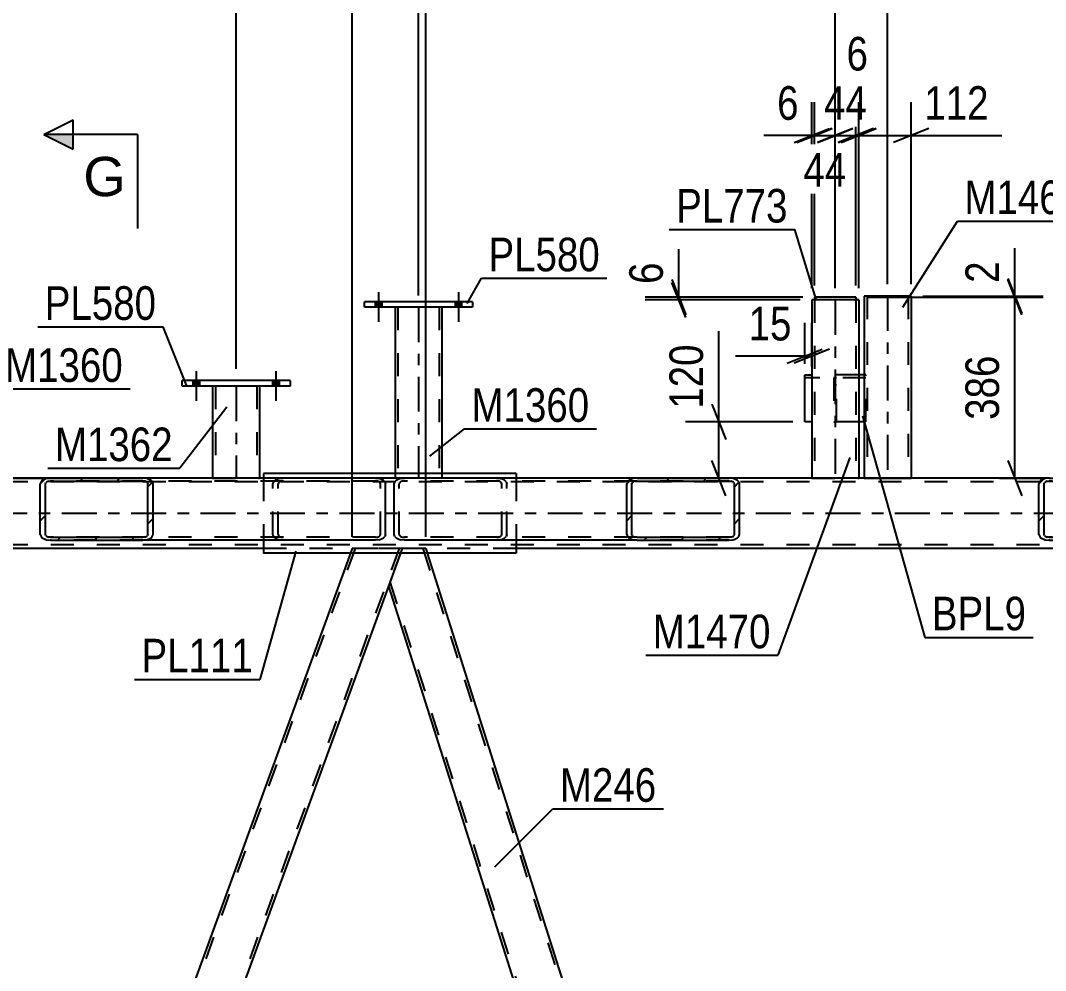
# Model space of a CAD drawing. Header units: millimetres. Extents: x -858 to 331, y -869 to -28.
# Drawn here: x -691.7 to -604.3, y -323.5 to -242.5 of the extents above; entities that cross this region are included whole.
import ezdxf

# ---------------------------------------------------------------- set-up
doc = ezdxf.new("R2010")
doc.units = ezdxf.units.MM
doc.linetypes.add('DXK_LINE_DOT2', pattern=[3.9198, 1.9599, -1.9599])
doc.linetypes.add('DXK_LINE_DOT3', pattern=[5.9187, 2.979, -0.9799, 0.9799, -0.9799])
doc.styles.add('Arial', font='ARIAL.TTF', dxfattribs={"height": 0.2})
doc.styles.add('Arial Narrow', font='ARIALN.TTF', dxfattribs={"height": 0.2})

# ---------------------------------------------------------------- blocks, each defined once
blk = doc.blocks.new('Part-570393797-12563 - 12424')
at = {"color": 2, "linetype": 'Continuous'}
for p, q in [((-675.302, -273.694), (-675.302, -281.536)), ((-671.302, -273.694), (-671.302, -281.536))]:
    blk.add_line(p, q, dxfattribs=at)
at = {"color": 7, "linetype": 'DXK_LINE_DOT2'}
for p, q in [((-671.302, -273.694), (-675.302, -273.694)), ((-675.266, -273.694), (-675.302, -273.694)), ((-675.062, -273.694), (-675.062, -281.54)), ((-671.542, -273.694), (-671.542, -281.54)), ((-675.302, -281.536), (-675.302, -281.54)), ((-675.302, -281.54), (-671.302, -281.54)), ((-671.302, -281.54), (-671.302, -281.536)), ((-671.302, -281.536), (-671.302, -281.54))]:
    blk.add_line(p, q, dxfattribs=at)
at = {"color": 7, "linetype": 'DXK_LINE_DOT3'}
blk.add_line((-673.302, -273.694), (-673.302, -281.54), dxfattribs=at)
blk = doc.blocks.new('Part-570393797-12461 - 12424')
at = {"color": 2, "linetype": 'Continuous'}
for p, q in [((-619.751, -266.001), (-619.751, -281.536)), ((-615.751, -266.001), (-619.751, -266.001)), ((-615.751, -266.001), (-615.751, -281.536)), ((-619.751, -281.536), (-615.751, -281.536))]:
    blk.add_line(p, q, dxfattribs=at)
at = {"color": 7, "linetype": 'DXK_LINE_DOT2'}
for p, q in [((-619.511, -266.001), (-619.511, -281.536)), ((-619.511, -266.001), (-619.493, -266.001)), ((-619.493, -266.001), (-619.455, -266.001)), ((-619.455, -266.001), (-619.441, -266.001)), ((-615.991, -266.001), (-615.991, -281.536)), ((-616.047, -281.536), (-616.009, -281.536)), ((-616.009, -281.536), (-616.047, -281.536)), ((-616.009, -281.536), (-615.991, -281.536)), ((-615.991, -281.536), (-616.009, -281.536))]:
    blk.add_line(p, q, dxfattribs=at)
at = {"color": 7, "linetype": 'DXK_LINE_DOT3'}
blk.add_line((-617.751, -266.001), (-617.751, -281.536), dxfattribs=at)
blk = doc.blocks.new('Part-570393797-12551 - 12424')
at = {"color": 2, "linetype": 'Continuous'}
for p, q in [((-653.151, -266.481), (-662.351, -266.481)), ((-662.351, -266.961), (-662.351, -266.481)), ((-653.151, -266.481), (-653.151, -266.961)), ((-653.151, -266.961), (-662.351, -266.961))]:
    blk.add_line(p, q, dxfattribs=at)
blk = doc.blocks.new('Part-570393797-12536 - 12424')
at = {"color": 7, "linetype": 'DXK_LINE_DOT2'}
for p, q in [((-87.396, -281.856), (-786.02, -281.856)), ((-87.396, -281.536), (-754.001, -281.536)), ((-631.259, -281.536), (-689.115, -281.536)), ((-87.396, -287.216), (-786.02, -287.216)), ((-649.413, -287.536), (-670.96, -287.536))]:
    blk.add_line(p, q, dxfattribs=at)
at = {"color": 2, "linetype": 'Continuous'}
for p, q in [((-716.393, -281.536), (-689.115, -281.536)), ((-603.98, -281.536), (-631.259, -281.536)), ((-670.96, -287.536), (-734.548, -287.536)), ((-585.825, -287.536), (-649.413, -287.536))]:
    blk.add_line(p, q, dxfattribs=at)
at = {"color": 7, "linetype": 'DXK_LINE_DOT3'}
blk.add_line((-87.396, -284.536), (-786.02, -284.536), dxfattribs=at)
blk = doc.blocks.new('Part-570393797-12643 - 12424')
at = {"color": 2, "linetype": 'Continuous'}
for p, q in [((-620.222, -266.334), (-624.222, -266.334)), ((-624.222, -266.334), (-624.222, -281.536)), ((-620.222, -266.334), (-620.222, -281.536))]:
    blk.add_line(p, q, dxfattribs=at)
at = {"color": 7, "linetype": 'DXK_LINE_DOT2'}
for p, q in [((-623.982, -266.334), (-623.982, -281.54)), ((-623.982, -266.334), (-623.963, -266.334)), ((-620.462, -266.334), (-620.462, -281.54)), ((-624.222, -281.536), (-624.222, -281.54)), ((-624.222, -281.54), (-620.222, -281.54)), ((-620.222, -281.54), (-620.222, -281.536)), ((-620.222, -281.536), (-620.222, -281.54))]:
    blk.add_line(p, q, dxfattribs=at)
at = {"color": 7, "linetype": 'DXK_LINE_DOT3'}
blk.add_line((-622.222, -266.334), (-622.222, -281.54), dxfattribs=at)
blk = doc.blocks.new('Part-570393797-12730 - 12424')
at = {"color": 2, "linetype": 'Continuous'}
for p, q in [((-668.702, -273.214), (-677.902, -273.214)), ((-677.902, -273.694), (-677.902, -273.214)), ((-668.702, -273.214), (-668.702, -273.694)), ((-668.702, -273.694), (-677.902, -273.694))]:
    blk.add_line(p, q, dxfattribs=at)
blk = doc.blocks.new('Part-570393797-12923 - 12424')
at = {"linetype": 'Continuous'}
h = blk.add_hatch(dxfattribs=at)
h.set_pattern_fill('', scale=0.7, style=0, pattern_type=0)
h.set_pattern_definition([(45, (-604.8544, -282.0164), (-1.57154, 1.57154), [])])
h.paths.add_polyline_path([(-604.788, -281.833), (-604.854, -282.016), (-604.854, -286.336), (-604.788, -286.52), (-604.599, -286.676), (-604.315, -286.78), (-603.981, -286.816), (-596.12, -286.816), (-595.786, -286.78), (-595.502, -286.676), (-595.313, -286.52), (-595.247, -286.336), (-595.247, -282.016), (-595.313, -281.833), (-595.502, -281.677), (-595.786, -281.573), (-596.12, -281.536), (-603.981, -281.536), (-604.315, -281.573), (-604.599, -281.677)])
h.paths.add_polyline_path([(-604.148, -281.795), (-603.981, -281.776), (-596.12, -281.776), (-595.953, -281.795), (-595.811, -281.847), (-595.717, -281.925), (-595.683, -282.016), (-595.683, -286.336), (-595.717, -286.428), (-595.811, -286.506), (-595.953, -286.558), (-596.12, -286.576), (-603.981, -286.576), (-604.148, -286.558), (-604.29, -286.506), (-604.384, -286.428), (-604.418, -286.336), (-604.418, -282.016), (-604.384, -281.925), (-604.29, -281.847)])
at = {"color": 2, "linetype": 'Continuous'}
for p, q in [((-604.788, -281.833), (-604.854, -282.016)), ((-604.854, -286.336), (-604.854, -282.016)), ((-604.418, -282.016), (-604.384, -281.925)), ((-604.418, -286.336), (-604.418, -282.016)), ((-603.981, -281.536), (-604.315, -281.573)), ((-604.148, -281.795), (-603.981, -281.776)), ((-603.981, -281.536), (-596.12, -281.536)), ((-603.981, -281.776), (-596.12, -281.776)), ((-576.291, -281.536), (-596.12, -281.536)), ((-595.786, -281.573), (-596.12, -281.536)), ((-596.12, -281.776), (-595.953, -281.795)), ((-595.717, -281.925), (-595.683, -282.016)), ((-595.683, -286.336), (-595.683, -282.016)), ((-595.247, -282.016), (-595.313, -281.833)), ((-595.247, -286.336), (-595.247, -282.016)), ((-576.291, -281.536), (-575.957, -281.573)), ((-575.484, -281.833), (-575.418, -282.016)), ((-575.418, -286.336), (-575.418, -282.016)), ((-604.854, -286.336), (-604.788, -286.52)), ((-604.384, -286.428), (-604.418, -286.336)), ((-603.981, -286.576), (-604.148, -286.558)), ((-603.981, -286.576), (-596.12, -286.576)), ((-595.953, -286.558), (-596.12, -286.576)), ((-595.683, -286.336), (-595.717, -286.428)), ((-595.313, -286.52), (-595.247, -286.336)), ((-575.418, -286.336), (-575.484, -286.52)), ((-604.315, -286.78), (-603.981, -286.816)), ((-603.981, -286.816), (-596.12, -286.816)), ((-596.12, -286.816), (-595.786, -286.78)), ((-576.291, -286.816), (-596.12, -286.816)), ((-575.957, -286.78), (-576.291, -286.816))]:
    blk.add_line(p, q, dxfattribs=at)
at = {"color": 7, "linetype": 'DXK_LINE_DOT2'}
for p, q in [((-596.12, -281.536), (-603.981, -281.536)), ((-576.291, -281.776), (-603.981, -281.776)), ((-585.025, -282.016), (-584.959, -281.833)), ((-585.025, -286.336), (-585.025, -282.016)), ((-584.555, -281.925), (-584.589, -282.016)), ((-584.589, -286.336), (-584.589, -282.016)), ((-584.486, -281.573), (-584.152, -281.536)), ((-584.152, -281.776), (-584.319, -281.795)), ((-576.124, -281.795), (-576.291, -281.776)), ((-575.854, -282.016), (-575.888, -281.925)), ((-575.854, -286.336), (-575.854, -282.016)), ((-576.291, -286.576), (-603.981, -286.576)), ((-584.959, -286.52), (-585.025, -286.336)), ((-584.589, -286.336), (-584.555, -286.428)), ((-584.319, -286.558), (-584.152, -286.576)), ((-576.291, -286.576), (-576.124, -286.558)), ((-575.888, -286.428), (-575.854, -286.336)), ((-596.12, -286.816), (-603.981, -286.816)), ((-584.152, -286.816), (-584.486, -286.78))]:
    blk.add_line(p, q, dxfattribs=at)
at = {"color": 2, "linetype": 'Continuous'}
for centre, radius, start, end in [((-604.18, -282.379), 0.817, 99.5183, 138.06401), ((-604.081, -282.198), 0.409, 99.5183, 138.06401), ((-596.02, -282.198), 0.409, 41.93606, 80.48177), ((-595.921, -282.379), 0.817, 41.93606, 80.48177), ((-576.092, -282.379), 0.817, 41.93606, 80.48177), ((-604.18, -285.974), 0.817, 221.93606, 260.48177), ((-604.081, -286.155), 0.409, 221.93606, 260.48177), ((-596.02, -286.155), 0.409, 279.5183, 318.06401), ((-595.921, -285.974), 0.817, 279.5183, 318.06401), ((-576.092, -285.974), 0.817, 279.5183, 318.06401)]:
    blk.add_arc(centre, radius, start, end, dxfattribs=at)
at = {"color": 7, "linetype": 'DXK_LINE_DOT2'}
for centre, radius, start, end in [((-584.351, -282.379), 0.817, 99.5183, 138.06401), ((-584.252, -282.198), 0.409, 99.5183, 138.06401), ((-576.191, -282.198), 0.409, 41.93606, 80.48177), ((-584.351, -285.974), 0.817, 221.93606, 260.48177), ((-584.252, -286.155), 0.409, 221.93606, 260.48177), ((-576.191, -286.155), 0.409, 279.5183, 318.06401)]:
    blk.add_arc(centre, radius, start, end, dxfattribs=at)
blk = doc.blocks.new('Part-570393797-12762 - 12424')
at = {"color": 2, "linetype": 'Continuous'}
for p, q in [((-659.751, -266.961), (-659.751, -281.136)), ((-655.751, -266.961), (-655.751, -281.136))]:
    blk.add_line(p, q, dxfattribs=at)
at = {"color": 7, "linetype": 'DXK_LINE_DOT2'}
for p, q in [((-655.751, -266.961), (-659.751, -266.961)), ((-659.751, -266.961), (-659.714, -266.961)), ((-659.511, -266.961), (-659.511, -281.536)), ((-655.991, -266.961), (-655.991, -281.536)), ((-659.751, -281.136), (-659.751, -281.536)), ((-655.751, -281.136), (-655.751, -281.536)), ((-655.751, -281.536), (-659.751, -281.536))]:
    blk.add_line(p, q, dxfattribs=at)
at = {"color": 7, "linetype": 'DXK_LINE_DOT3'}
blk.add_line((-657.751, -266.961), (-657.751, -281.536), dxfattribs=at)
blk = doc.blocks.new('Bolt-570393797-12899 - 12424')
at = {"linetype": 'Continuous'}
for points in [[(-676.422, -273.214), (-676.982, -273.214), (-676.982, -273.694), (-676.422, -273.694)], [(-676.422, -273.214), (-676.982, -273.214), (-676.982, -273.694), (-676.422, -273.694)], [(-669.622, -273.214), (-670.182, -273.214), (-670.182, -273.694), (-669.622, -273.694)], [(-669.622, -273.214), (-670.182, -273.214), (-670.182, -273.694), (-669.622, -273.694)]]:
    blk.add_hatch(color=1, dxfattribs=at).paths.add_polyline_path(points)
at = {"color": 1, "linetype": 'Continuous'}
for p, q in [((-676.702, -272.414), (-676.702, -274.934)), ((-676.702, -272.414), (-676.702, -274.934)), ((-669.902, -272.414), (-669.902, -274.934)), ((-669.902, -272.414), (-669.902, -274.934)), ((-676.982, -273.214), (-676.982, -273.694)), ((-676.982, -273.214), (-676.982, -273.694)), ((-676.422, -273.214), (-676.422, -273.694)), ((-676.422, -273.214), (-676.422, -273.694)), ((-670.182, -273.214), (-670.182, -273.694)), ((-670.182, -273.214), (-670.182, -273.694)), ((-669.622, -273.214), (-669.622, -273.694)), ((-669.622, -273.214), (-669.622, -273.694))]:
    blk.add_line(p, q, dxfattribs=at)
blk = doc.blocks.new('Part-570393797-12783 - 12424')
at = {"color": 7, "linetype": 'DXK_LINE_DOT2'}
for p, q in [((-622.1, -272.974), (-622.34, -272.974)), ((-622.34, -272.974), (-622.34, -276.734)), ((-622.1, -276.734), (-622.1, -272.974)), ((-622.34, -273.574), (-622.1, -273.574)), ((-622.34, -276.734), (-622.1, -276.734))]:
    blk.add_line(p, q, dxfattribs=at)
blk = doc.blocks.new('Bolt-570393797-12795 - 12424')
at = {"linetype": 'Continuous'}
for points in [[(-660.871, -266.481), (-661.431, -266.481), (-661.431, -266.961), (-660.871, -266.961)], [(-660.871, -266.481), (-661.431, -266.481), (-661.431, -266.961), (-660.871, -266.961)], [(-654.071, -266.481), (-654.631, -266.481), (-654.631, -266.961), (-654.071, -266.961)], [(-654.071, -266.481), (-654.631, -266.481), (-654.631, -266.961), (-654.071, -266.961)]]:
    blk.add_hatch(color=1, dxfattribs=at).paths.add_polyline_path(points)
at = {"color": 1, "linetype": 'Continuous'}
for p, q in [((-661.431, -266.481), (-661.431, -266.961)), ((-661.431, -266.481), (-661.431, -266.961)), ((-661.151, -265.681), (-661.151, -268.201)), ((-661.151, -265.681), (-661.151, -268.201)), ((-660.871, -266.481), (-660.871, -266.961)), ((-660.871, -266.481), (-660.871, -266.961)), ((-654.631, -266.481), (-654.631, -266.961)), ((-654.631, -266.481), (-654.631, -266.961)), ((-654.351, -265.681), (-654.351, -268.201)), ((-654.351, -265.681), (-654.351, -268.201)), ((-654.071, -266.481), (-654.071, -266.961)), ((-654.071, -266.481), (-654.071, -266.961))]:
    blk.add_line(p, q, dxfattribs=at)
blk = doc.blocks.new('Part-570393797-12829 - 12424')
at = {"color": 2, "linetype": 'Continuous'}
for p, q in [((-624.822, -276.734), (-624.822, -272.734)), ((-624.822, -272.734), (-624.222, -272.734)), ((-619.751, -272.734), (-620.222, -272.734)), ((-624.222, -276.734), (-624.822, -276.734)), ((-619.751, -276.734), (-620.222, -276.734))]:
    blk.add_line(p, q, dxfattribs=at)
at = {"color": 7, "linetype": 'DXK_LINE_DOT2'}
for p, q in [((-619.622, -272.974), (-624.822, -272.974)), ((-620.222, -272.734), (-624.222, -272.734)), ((-619.622, -272.734), (-619.751, -272.734)), ((-619.622, -276.734), (-619.622, -272.734)), ((-620.222, -276.734), (-624.222, -276.734)), ((-619.622, -276.734), (-619.751, -276.734))]:
    blk.add_line(p, q, dxfattribs=at)
blk = doc.blocks.new('Part-570393797-12856 - 12424')
at = {"linetype": 'Continuous'}
h = blk.add_hatch(dxfattribs=at)
h.set_pattern_fill('', scale=0.7, style=0, pattern_type=0)
h.set_pattern_definition([(45, (-689.9886, -282.0165), (-1.57154, 1.57154), [])])
h.paths.add_polyline_path([(-689.922, -281.833), (-689.989, -282.016), (-689.989, -286.336), (-689.922, -286.52), (-689.733, -286.676), (-689.449, -286.78), (-689.115, -286.816), (-681.254, -286.816), (-680.92, -286.78), (-680.637, -286.676), (-680.447, -286.52), (-680.381, -286.336), (-680.381, -282.016), (-680.447, -281.833), (-680.637, -281.677), (-680.92, -281.573), (-681.254, -281.536), (-689.115, -281.536), (-689.449, -281.573), (-689.733, -281.677)])
h.paths.add_polyline_path([(-689.282, -281.795), (-689.115, -281.776), (-681.254, -281.776), (-681.087, -281.795), (-680.945, -281.847), (-680.851, -281.925), (-680.818, -282.016), (-680.818, -286.336), (-680.851, -286.428), (-680.945, -286.506), (-681.087, -286.558), (-681.254, -286.576), (-689.115, -286.576), (-689.282, -286.558), (-689.424, -286.506), (-689.519, -286.428), (-689.552, -286.336), (-689.552, -282.016), (-689.519, -281.925), (-689.424, -281.847)])
at = {"color": 2, "linetype": 'Continuous'}
for p, q in [((-689.922, -281.833), (-689.989, -282.016)), ((-689.989, -286.336), (-689.989, -282.016)), ((-689.552, -282.016), (-689.519, -281.925)), ((-689.552, -286.336), (-689.552, -282.016)), ((-689.115, -281.536), (-689.449, -281.573)), ((-689.282, -281.795), (-689.115, -281.776)), ((-689.115, -281.536), (-681.254, -281.536)), ((-689.115, -281.776), (-681.254, -281.776)), ((-661.425, -281.536), (-681.254, -281.536)), ((-680.92, -281.573), (-681.254, -281.536)), ((-681.254, -281.776), (-681.087, -281.795)), ((-680.851, -281.925), (-680.818, -282.016)), ((-680.818, -286.336), (-680.818, -282.016)), ((-680.381, -282.016), (-680.447, -281.833)), ((-680.381, -286.336), (-680.381, -282.016)), ((-661.425, -281.536), (-661.091, -281.573)), ((-660.618, -281.833), (-660.552, -282.016)), ((-660.552, -286.336), (-660.552, -282.016)), ((-689.989, -286.336), (-689.922, -286.52)), ((-689.519, -286.428), (-689.552, -286.336)), ((-689.115, -286.576), (-689.282, -286.558)), ((-689.115, -286.576), (-681.254, -286.576)), ((-681.087, -286.558), (-681.254, -286.576)), ((-680.818, -286.336), (-680.851, -286.428)), ((-680.447, -286.52), (-680.381, -286.336)), ((-660.552, -286.336), (-660.618, -286.52)), ((-689.449, -286.78), (-689.115, -286.816)), ((-689.115, -286.816), (-681.254, -286.816)), ((-681.254, -286.816), (-680.92, -286.78)), ((-661.425, -286.816), (-681.254, -286.816)), ((-661.091, -286.78), (-661.425, -286.816))]:
    blk.add_line(p, q, dxfattribs=at)
at = {"color": 7, "linetype": 'DXK_LINE_DOT2'}
for p, q in [((-681.254, -281.536), (-689.115, -281.536)), ((-661.425, -281.776), (-689.115, -281.776)), ((-670.16, -282.016), (-670.093, -281.833)), ((-670.16, -286.336), (-670.16, -282.016)), ((-669.69, -281.925), (-669.723, -282.016)), ((-669.723, -286.336), (-669.723, -282.016)), ((-669.62, -281.573), (-669.286, -281.536)), ((-669.286, -281.776), (-669.453, -281.795)), ((-661.258, -281.795), (-661.425, -281.776)), ((-660.988, -282.016), (-661.022, -281.925)), ((-660.988, -286.336), (-660.988, -282.016)), ((-661.425, -286.576), (-689.115, -286.576)), ((-670.093, -286.52), (-670.16, -286.336)), ((-669.723, -286.336), (-669.69, -286.428)), ((-669.453, -286.558), (-669.286, -286.576)), ((-661.425, -286.576), (-661.258, -286.558)), ((-661.022, -286.428), (-660.988, -286.336)), ((-681.254, -286.816), (-689.115, -286.816)), ((-669.286, -286.816), (-669.62, -286.78))]:
    blk.add_line(p, q, dxfattribs=at)
at = {"color": 2, "linetype": 'Continuous'}
for centre, radius, start, end in [((-689.314, -282.379), 0.817, 99.5183, 138.06401), ((-689.215, -282.198), 0.409, 99.5183, 138.06401), ((-681.155, -282.198), 0.409, 41.93606, 80.48177), ((-681.055, -282.379), 0.817, 41.93606, 80.48177), ((-661.226, -282.379), 0.817, 41.93606, 80.48177), ((-689.314, -285.974), 0.817, 221.93606, 260.48177), ((-689.215, -286.155), 0.409, 221.93606, 260.48177), ((-681.155, -286.155), 0.409, 279.5183, 318.06401), ((-681.055, -285.974), 0.817, 279.5183, 318.06401), ((-661.226, -285.974), 0.817, 279.5183, 318.06401)]:
    blk.add_arc(centre, radius, start, end, dxfattribs=at)
at = {"color": 7, "linetype": 'DXK_LINE_DOT2'}
for centre, radius, start, end in [((-669.485, -282.379), 0.817, 99.5183, 138.06401), ((-669.386, -282.198), 0.409, 99.5183, 138.06401), ((-661.326, -282.198), 0.409, 41.93606, 80.48177), ((-669.485, -285.974), 0.817, 221.93606, 260.48177), ((-669.386, -286.155), 0.409, 221.93606, 260.48177), ((-661.326, -286.155), 0.409, 279.5183, 318.06401)]:
    blk.add_arc(centre, radius, start, end, dxfattribs=at)
blk = doc.blocks.new('Part-570393797-12933 - 12424')
at = {"color": 2, "linetype": 'Continuous'}
for p, q in [((-670.96, -281.136), (-670.96, -281.536)), ((-649.413, -281.136), (-670.96, -281.136)), ((-649.413, -281.136), (-649.413, -281.536)), ((-670.96, -286.816), (-670.96, -287.936)), ((-649.413, -286.816), (-649.413, -287.936)), ((-649.413, -287.936), (-670.96, -287.936))]:
    blk.add_line(p, q, dxfattribs=at)
at = {"color": 7, "linetype": 'DXK_LINE_DOT2'}
for p, q in [((-670.96, -281.536), (-670.96, -286.816)), ((-649.413, -281.536), (-649.413, -286.816))]:
    blk.add_line(p, q, dxfattribs=at)
blk = doc.blocks.new('Part-570393797-13096 - 12424')
at = {"color": 2, "linetype": 'Continuous'}
for p, q in [((-620.462, -266.094), (-623.982, -266.094)), ((-623.982, -266.094), (-623.982, -266.334)), ((-620.462, -266.094), (-620.462, -266.334))]:
    blk.add_line(p, q, dxfattribs=at)
at = {"color": 7, "linetype": 'DXK_LINE_DOT2'}
blk.add_line((-620.462, -266.334), (-623.982, -266.334), dxfattribs=at)
blk = doc.blocks.new('Part-570393797-12985 - 12424')
at = {"linetype": 'Continuous'}
h = blk.add_hatch(dxfattribs=at)
h.set_pattern_fill('', scale=0.7, style=0, pattern_type=0)
h.set_pattern_definition([(45, (-639.9922, -282.0165), (-1.57154, 1.57154), [])])
h.paths.add_polyline_path([(-639.926, -281.833), (-639.992, -282.016), (-639.992, -286.336), (-639.926, -286.52), (-639.736, -286.676), (-639.453, -286.78), (-639.119, -286.816), (-631.258, -286.816), (-630.924, -286.78), (-630.64, -286.676), (-630.451, -286.52), (-630.384, -286.336), (-630.384, -282.016), (-630.451, -281.833), (-630.64, -281.677), (-630.924, -281.573), (-631.258, -281.536), (-639.119, -281.536), (-639.453, -281.573), (-639.736, -281.677)])
h.paths.add_polyline_path([(-639.286, -281.795), (-639.119, -281.776), (-631.258, -281.776), (-631.091, -281.795), (-630.949, -281.847), (-630.854, -281.925), (-630.821, -282.016), (-630.821, -286.336), (-630.854, -286.428), (-630.949, -286.506), (-631.091, -286.558), (-631.258, -286.576), (-639.119, -286.576), (-639.286, -286.558), (-639.428, -286.506), (-639.522, -286.428), (-639.555, -286.336), (-639.555, -282.016), (-639.522, -281.925), (-639.428, -281.847)])
at = {"color": 2, "linetype": 'Continuous'}
for p, q in [((-659.821, -282.016), (-659.755, -281.833)), ((-659.821, -286.336), (-659.821, -282.016)), ((-659.282, -281.573), (-658.948, -281.536)), ((-639.119, -281.536), (-658.948, -281.536)), ((-639.926, -281.833), (-639.992, -282.016)), ((-639.992, -286.336), (-639.992, -282.016)), ((-639.555, -282.016), (-639.522, -281.925)), ((-639.555, -286.336), (-639.555, -282.016)), ((-639.119, -281.536), (-639.453, -281.573)), ((-639.286, -281.795), (-639.119, -281.776)), ((-639.119, -281.536), (-631.258, -281.536)), ((-639.119, -281.776), (-631.258, -281.776)), ((-630.924, -281.573), (-631.258, -281.536)), ((-631.258, -281.776), (-631.091, -281.795)), ((-630.854, -281.925), (-630.821, -282.016)), ((-630.821, -286.336), (-630.821, -282.016)), ((-630.384, -282.016), (-630.451, -281.833)), ((-630.384, -286.336), (-630.384, -282.016)), ((-659.755, -286.52), (-659.821, -286.336)), ((-639.992, -286.336), (-639.926, -286.52)), ((-639.522, -286.428), (-639.555, -286.336)), ((-639.119, -286.576), (-639.286, -286.558)), ((-639.119, -286.576), (-631.258, -286.576)), ((-631.091, -286.558), (-631.258, -286.576)), ((-630.821, -286.336), (-630.854, -286.428)), ((-630.451, -286.52), (-630.384, -286.336)), ((-658.948, -286.816), (-659.282, -286.78)), ((-639.119, -286.816), (-658.948, -286.816)), ((-639.453, -286.78), (-639.119, -286.816)), ((-639.119, -286.816), (-631.258, -286.816)), ((-631.258, -286.816), (-630.924, -286.78))]:
    blk.add_line(p, q, dxfattribs=at)
at = {"color": 7, "linetype": 'DXK_LINE_DOT2'}
for p, q in [((-659.351, -281.925), (-659.384, -282.016)), ((-659.384, -286.336), (-659.384, -282.016)), ((-658.948, -281.776), (-659.115, -281.795)), ((-631.258, -281.776), (-658.948, -281.776)), ((-651.087, -281.536), (-650.753, -281.573)), ((-650.92, -281.795), (-651.087, -281.776)), ((-650.65, -282.016), (-650.683, -281.925)), ((-650.65, -286.336), (-650.65, -282.016)), ((-650.28, -281.833), (-650.213, -282.016)), ((-650.213, -286.336), (-650.213, -282.016)), ((-631.258, -281.536), (-639.119, -281.536)), ((-659.384, -286.336), (-659.351, -286.428)), ((-659.115, -286.558), (-658.948, -286.576)), ((-631.258, -286.576), (-658.948, -286.576)), ((-651.087, -286.576), (-650.92, -286.558)), ((-650.683, -286.428), (-650.65, -286.336)), ((-650.213, -286.336), (-650.28, -286.52)), ((-650.753, -286.78), (-651.087, -286.816)), ((-631.258, -286.816), (-639.119, -286.816))]:
    blk.add_line(p, q, dxfattribs=at)
at = {"color": 2, "linetype": 'Continuous'}
for centre, radius, start, end in [((-659.147, -282.379), 0.817, 99.5183, 138.06401), ((-639.318, -282.379), 0.817, 99.5183, 138.06401), ((-639.218, -282.198), 0.409, 99.5183, 138.06401), ((-631.158, -282.198), 0.409, 41.93606, 80.48177), ((-631.059, -282.379), 0.817, 41.93606, 80.48177), ((-659.147, -285.974), 0.817, 221.93606, 260.48177), ((-639.318, -285.974), 0.817, 221.93606, 260.48177), ((-639.218, -286.155), 0.409, 221.93606, 260.48177), ((-631.158, -286.155), 0.409, 279.5183, 318.06401), ((-631.059, -285.974), 0.817, 279.5183, 318.06401)]:
    blk.add_arc(centre, radius, start, end, dxfattribs=at)
at = {"color": 7, "linetype": 'DXK_LINE_DOT2'}
for centre, radius, start, end in [((-659.047, -282.198), 0.409, 99.5183, 138.06401), ((-650.987, -282.198), 0.409, 41.93606, 80.48177), ((-650.888, -282.379), 0.817, 41.93606, 80.48177), ((-659.047, -286.155), 0.409, 221.93606, 260.48177), ((-650.987, -286.155), 0.409, 279.5183, 318.06401), ((-650.888, -285.974), 0.817, 279.5183, 318.06401)]:
    blk.add_arc(centre, radius, start, end, dxfattribs=at)
blk = doc.blocks.new('Part-570393797-12990 - 12424')
at = {"color": 2, "linetype": 'Continuous'}
for p, q in [((-659.295, -287.936), (-660.316, -290.742)), ((-657.01, -287.936), (-620.418, -403.331)), ((-660.316, -290.742), (-623.724, -406.137)), ((-620.418, -403.331), (-621.439, -406.137))]:
    blk.add_line(p, q, dxfattribs=at)
at = {"color": 7, "linetype": 'DXK_LINE_DOT2'}
for p, q in [((-659.15, -287.536), (-659.295, -287.936)), ((-657.137, -287.536), (-659.15, -287.536)), ((-657.388, -287.536), (-620.552, -403.701)), ((-657.137, -287.536), (-657.01, -287.936)), ((-660.182, -290.372), (-623.346, -406.537)), ((-620.552, -403.701), (-620.687, -404.07)), ((-623.724, -406.137), (-623.598, -406.537)), ((-621.439, -406.137), (-621.585, -406.537)), ((-621.585, -406.537), (-623.598, -406.537))]:
    blk.add_line(p, q, dxfattribs=at)
blk = doc.blocks.new('Part-570393797-13020 - 12424')
at = {"color": 7, "linetype": 'DXK_LINE_DOT2'}
for p, q in [((-578.017, -287.536), (-621.329, -406.537)), ((-574.271, -287.536), (-617.583, -406.537)), ((-578.272, -287.536), (-578.418, -287.936)), ((-574.015, -287.536), (-578.272, -287.536)), ((-578.272, -287.536), (-578.233, -287.536)), ((-574.015, -287.536), (-575.182, -290.742)), ((-620.418, -403.331), (-621.585, -406.537)), ((-617.182, -406.137), (-617.328, -406.537)), ((-617.328, -406.537), (-621.585, -406.537))]:
    blk.add_line(p, q, dxfattribs=at)
at = {"color": 2, "linetype": 'Continuous'}
for p, q in [((-578.418, -287.936), (-620.418, -403.331)), ((-575.182, -290.742), (-617.182, -406.137))]:
    blk.add_line(p, q, dxfattribs=at)
blk = doc.blocks.new('Part-570393797-13025 - 12424')
at = {"color": 7, "linetype": 'DXK_LINE_DOT2'}
for p, q in [((-663.151, -287.536), (-706.463, -406.537)), ((-659.405, -287.536), (-702.718, -406.537)), ((-663.406, -287.536), (-663.552, -287.936)), ((-659.15, -287.536), (-663.406, -287.536)), ((-663.406, -287.536), (-663.368, -287.536)), ((-659.15, -287.536), (-660.316, -290.742)), ((-705.552, -403.331), (-706.719, -406.537)), ((-702.317, -406.137), (-702.462, -406.537)), ((-702.462, -406.537), (-706.719, -406.537))]:
    blk.add_line(p, q, dxfattribs=at)
at = {"color": 2, "linetype": 'Continuous'}
for p, q in [((-663.552, -287.936), (-705.552, -403.331)), ((-660.316, -290.742), (-702.317, -406.137))]:
    blk.add_line(p, q, dxfattribs=at)
blk = doc.blocks.new('StraightDimension-570393797-26254 - 12424')
at = {"color": 7, "linetype": 'Continuous'}
for p, q in [((-620.462, -265.094), (-620.462, -245.267)), ((-620.222, -265.334), (-620.222, -245.267)), ((-621.962, -252.917), (-618.962, -251.717)), ((-618.722, -251.717), (-621.722, -252.917)), ((-620.462, -252.317), (-620.222, -252.317))]:
    blk.add_line(p, q, dxfattribs=at)
at = {"color": 0}
blk.add_wipeout([(-618.828, -247.367), (-618.828, -243.167), (-621.856, -243.167), (-621.856, -247.367)], dxfattribs=at)
at = {"color": 3, "style": 'Arial Narrow'}
blk.add_text('6', height=2.863, dxfattribs=at).set_placement((-621.256, -246.767))
blk = doc.blocks.new('StraightDimension-570393797-26305 - 12424')
at = {"color": 7, "linetype": 'Continuous'}
for p, q in [((-606.307, -267.594), (-607.507, -264.594)), ((-619.462, -266.094), (-604.507, -266.094)), ((-606.907, -281.536), (-606.907, -266.094)), ((-607.507, -280.036), (-606.307, -283.036)), ((-608.221, -281.536), (-604.507, -281.536))]:
    blk.add_line(p, q, dxfattribs=at)
at = {"color": 0}
blk.add_wipeout([(-607.657, -270.473), (-611.857, -270.473), (-611.857, -277.157), (-607.657, -277.157)], dxfattribs=at)
at = {"color": 3, "style": 'Arial Narrow'}
blk.add_text('386', height=2.8633, rotation=90.00021, dxfattribs=at).set_placement((-608.257, -276.557))
blk = doc.blocks.new('StraightDimension-570393797-26391 - 12424')
at = {"color": 7, "linetype": 'Continuous'}
for p, q in [((-617.751, -265.001), (-617.751, -227.723)), ((-577.746, -265.961), (-577.746, -232.223)), ((-616.251, -240.236), (-619.251, -241.436)), ((-579.246, -241.436), (-576.246, -240.236)), ((-617.751, -240.836), (-577.746, -240.836))]:
    blk.add_line(p, q, dxfattribs=at)
at = {"color": 0}
blk.add_wipeout([(-593.492, -240.086), (-593.492, -235.886), (-602.005, -235.886), (-602.005, -240.086)], dxfattribs=at)
at = {"color": 3, "style": 'Arial Narrow'}
blk.add_text('1000', height=2.8633, dxfattribs=at).set_placement((-601.405, -239.486))
at = {"color": 0, "linetype": 'Continuous'}
blk.add_wipeout([(-578.346, -231.623), (-582.546, -231.623), (-582.546, -240.136), (-578.346, -240.136)], dxfattribs=at)
at = {"color": 3, "linetype": 'Continuous', "style": 'Arial Narrow'}
blk.add_text('5207', height=2.8633, rotation=90.00021, dxfattribs=at).set_placement((-578.946, -239.536))
blk = doc.blocks.new('StraightDimension-570393797-26393 - 12424')
at = {"color": 7, "linetype": 'Continuous'}
for p, q in [((-657.751, -265.961), (-657.751, -227.723)), ((-622.222, -265.334), (-622.222, -227.723)), ((-656.251, -240.236), (-659.251, -241.436)), ((-623.722, -241.436), (-620.722, -240.236)), ((-657.751, -240.836), (-622.222, -240.836))]:
    blk.add_line(p, q, dxfattribs=at)
at = {"color": 0, "linetype": 'Continuous'}
blk.add_wipeout([(-622.822, -227.123), (-627.022, -227.123), (-627.022, -235.636), (-622.822, -235.636)], dxfattribs=at)
at = {"color": 0}
blk.add_wipeout([(-636.644, -240.086), (-636.644, -235.886), (-643.328, -235.886), (-643.328, -240.086)], dxfattribs=at)
at = {"color": 3, "linetype": 'Continuous', "style": 'Arial Narrow'}
blk.add_text('4095', height=2.8633, rotation=90.00021, dxfattribs=at).set_placement((-623.422, -235.036))
at = {"color": 3, "style": 'Arial Narrow'}
blk.add_text('888', height=2.8633, dxfattribs=at).set_placement((-642.728, -239.486))
blk = doc.blocks.new('StraightDimension-570393797-26255 - 12424')
at = {"color": 7, "linetype": 'Continuous'}
for p, q in [((-622.222, -265.334), (-622.222, -249.467)), ((-620.462, -265.094), (-620.462, -249.467)), ((-623.722, -252.917), (-620.722, -251.717)), ((-622.222, -252.317), (-620.462, -252.317)), ((-618.962, -251.717), (-621.962, -252.917))]:
    blk.add_line(p, q, dxfattribs=at)
at = {"color": 0}
blk.add_wipeout([(-618.914, -251.567), (-618.914, -247.367), (-623.77, -247.367), (-623.77, -251.567)], dxfattribs=at)
at = {"color": 3, "style": 'Arial Narrow'}
blk.add_text('44', height=2.8633, dxfattribs=at).set_placement((-623.17, -250.967))
blk = doc.blocks.new('StraightDimension-570393797-26304 - 12424')
at = {"color": 7, "linetype": 'Continuous'}
for p, q in [((-606.907, -266.001), (-606.907, -261.923)), ((-606.907, -266.001), (-606.907, -261.923)), ((-607.507, -264.501), (-606.307, -267.501)), ((-606.307, -267.594), (-607.507, -264.594)), ((-619.462, -266.094), (-604.507, -266.094)), ((-614.751, -266.001), (-604.507, -266.001)), ((-606.907, -266.094), (-606.907, -266.001))]:
    blk.add_line(p, q, dxfattribs=at)
at = {"color": 0}
blk.add_wipeout([(-607.657, -262.448), (-611.857, -262.448), (-611.857, -265.476), (-607.657, -265.476)], dxfattribs=at)
at = {"color": 3, "style": 'Arial Narrow'}
blk.add_text('2', height=2.863, rotation=90.00021, dxfattribs=at).set_placement((-608.257, -264.876))
blk = doc.blocks.new('StraightDimension-570393797-14189 - 12424')
at = {"color": 7, "linetype": 'Continuous'}
for p, q in [((-657.137, -286.536), (-657.137, -201.588)), ((-663.406, -286.536), (-663.406, -206.088)), ((-664.906, -215.301), (-661.906, -214.101)), ((-663.406, -214.701), (-657.137, -214.701)), ((-655.637, -214.101), (-658.637, -215.301))]:
    blk.add_line(p, q, dxfattribs=at)
at = {"color": 0}
blk.add_wipeout([(-656.929, -213.951), (-656.929, -209.751), (-663.614, -209.751), (-663.614, -213.951)], dxfattribs=at)
at = {"color": 3, "style": 'Arial Narrow'}
blk.add_text('157', height=2.8633, dxfattribs=at).set_placement((-663.014, -213.351))
at = {"color": 0, "linetype": 'Continuous'}
blk.add_wipeout([(-657.737, -200.988), (-661.937, -200.988), (-661.937, -209.501), (-657.737, -209.501)], dxfattribs=at)
at = {"color": 3, "linetype": 'Continuous', "style": 'Arial Narrow'}
blk.add_text('3222', height=2.8633, rotation=90.00021, dxfattribs=at).set_placement((-658.337, -208.901))
blk = doc.blocks.new('StraightDimension-570393797-14316 - 12424')
at = {"color": 7, "linetype": 'Continuous'}
for p, q in [((-657.137, -286.536), (-657.137, -201.588)), ((-578.272, -286.536), (-578.272, -206.088)), ((-655.637, -214.101), (-658.637, -215.301)), ((-657.137, -214.701), (-578.272, -214.701)), ((-579.772, -215.301), (-576.772, -214.101))]:
    blk.add_line(p, q, dxfattribs=at)
at = {"color": 0}
blk.add_wipeout([(-613.448, -213.951), (-613.448, -209.751), (-621.961, -209.751), (-621.961, -213.951)], dxfattribs=at)
at = {"color": 3, "style": 'Arial Narrow'}
blk.add_text('1972', height=2.8633, dxfattribs=at).set_placement((-621.361, -213.351))
at = {"color": 0, "linetype": 'Continuous'}
blk.add_wipeout([(-578.872, -205.488), (-583.072, -205.488), (-583.072, -214.001), (-578.872, -214.001)], dxfattribs=at)
at = {"color": 3, "linetype": 'Continuous', "style": 'Arial Narrow'}
blk.add_text('5194', height=2.8633, rotation=90.00021, dxfattribs=at).set_placement((-579.472, -213.401))
blk = doc.blocks.new('StraightDimension-570393797-13326 - 12424')
at = {"color": 7, "linetype": 'Continuous'}
for p, q in [((-632.141, -276.734), (-632.141, -268.999)), ((-632.141, -276.734), (-632.141, -268.999)), ((-632.741, -275.234), (-631.541, -278.234)), ((-625.822, -276.734), (-634.991, -276.734)), ((-632.141, -281.54), (-632.141, -276.734)), ((-631.541, -283.04), (-632.741, -280.04)), ((-621.222, -281.54), (-634.991, -281.54))]:
    blk.add_line(p, q, dxfattribs=at)
at = {"color": 0}
blk.add_wipeout([(-632.891, -269.524), (-637.091, -269.524), (-637.091, -276.209), (-632.891, -276.209)], dxfattribs=at)
at = {"color": 3, "style": 'Arial Narrow'}
blk.add_text('120', height=2.8633, rotation=90.00021, dxfattribs=at).set_placement((-633.491, -275.609))
blk = doc.blocks.new('StraightDimension-570393797-14444 - 12424')
at = {"color": 7, "linetype": 'Continuous'}
for p, q in [((-742.271, -286.536), (-742.271, -201.588)), ((-663.406, -286.536), (-663.406, -206.088)), ((-740.771, -214.101), (-743.771, -215.301)), ((-742.271, -214.701), (-663.406, -214.701)), ((-664.906, -215.301), (-661.906, -214.101))]:
    blk.add_line(p, q, dxfattribs=at)
at = {"color": 0}
blk.add_wipeout([(-698.582, -213.951), (-698.582, -209.751), (-707.095, -209.751), (-707.095, -213.951)], dxfattribs=at)
at = {"color": 3, "style": 'Arial Narrow'}
blk.add_text('1972', height=2.8633, dxfattribs=at).set_placement((-706.495, -213.351))
at = {"color": 0, "linetype": 'Continuous'}
blk.add_wipeout([(-664.006, -205.488), (-668.206, -205.488), (-668.206, -214.001), (-664.006, -214.001)], dxfattribs=at)
at = {"color": 3, "linetype": 'Continuous', "style": 'Arial Narrow'}
blk.add_text('3065', height=2.8633, rotation=90.00021, dxfattribs=at).set_placement((-664.606, -213.401))
blk = doc.blocks.new('StraightDimension-570393797-13910 - 12424')
at = {"color": 7, "linetype": 'Continuous'}
for p, q in [((-624.822, -271.771), (-624.822, -268.284)), ((-624.222, -272.003), (-624.222, -268.284)), ((-626.322, -271.734), (-623.322, -270.534)), ((-622.722, -270.534), (-625.722, -271.734)), ((-624.822, -271.134), (-630.728, -271.134)), ((-624.822, -271.134), (-630.728, -271.134)), ((-624.822, -271.134), (-624.222, -271.134))]:
    blk.add_line(p, q, dxfattribs=at)
at = {"color": 0}
blk.add_wipeout([(-625.347, -270.384), (-625.347, -266.184), (-630.203, -266.184), (-630.203, -270.384)], dxfattribs=at)
at = {"color": 3, "style": 'Arial Narrow'}
blk.add_text('15', height=2.8633, dxfattribs=at).set_placement((-629.603, -269.784))
blk = doc.blocks.new('StraightDimension-570393797-26257 - 12424')
at = {"color": 7, "linetype": 'Continuous'}
for p, q in [((-624.222, -265.334), (-624.222, -249.467)), ((-623.982, -265.094), (-623.982, -249.467)), ((-624.222, -252.317), (-628.3, -252.317)), ((-624.222, -252.317), (-628.3, -252.317)), ((-625.722, -252.917), (-622.722, -251.717)), ((-622.482, -251.717), (-625.482, -252.917)), ((-624.222, -252.317), (-623.982, -252.317))]:
    blk.add_line(p, q, dxfattribs=at)
at = {"color": 0}
blk.add_wipeout([(-624.747, -251.567), (-624.747, -247.367), (-627.775, -247.367), (-627.775, -251.567)], dxfattribs=at)
at = {"color": 3, "style": 'Arial Narrow'}
blk.add_text('6', height=2.863, dxfattribs=at).set_placement((-627.175, -250.967))
blk = doc.blocks.new('StraightDimension-570393797-14155 - 12424')
at = {"color": 7, "linetype": 'Continuous'}
blk.add_line((-621.222, -281.54), (-732.551, -281.54), dxfattribs=at)
blk = doc.blocks.new('StraightDimension-570393797-26253 - 12424')
at = {"color": 7, "linetype": 'Continuous'}
for p, q in [((-620.222, -265.334), (-620.222, -249.467)), ((-615.751, -265.001), (-615.751, -249.467)), ((-621.722, -252.917), (-618.722, -251.717)), ((-620.222, -252.317), (-615.751, -252.317)), ((-614.251, -251.717), (-617.251, -252.917)), ((-615.751, -252.317), (-608.016, -252.317)), ((-615.751, -252.317), (-608.016, -252.317))]:
    blk.add_line(p, q, dxfattribs=at)
at = {"color": 0}
blk.add_wipeout([(-608.541, -251.567), (-608.541, -247.367), (-615.226, -247.367), (-615.226, -251.567)], dxfattribs=at)
at = {"color": 3, "style": 'Arial Narrow'}
blk.add_text('112', height=2.8633, dxfattribs=at).set_placement((-614.626, -250.967))
blk = doc.blocks.new('StraightDimension-570393797-26256 - 12424')
at = {"color": 7, "linetype": 'Continuous'}
for p, q in [((-623.982, -265.094), (-623.982, -249.917)), ((-622.222, -265.334), (-622.222, -249.917)), ((-625.482, -252.917), (-622.482, -251.717)), ((-623.982, -252.317), (-622.222, -252.317)), ((-620.722, -251.717), (-623.722, -252.917))]:
    blk.add_line(p, q, dxfattribs=at)
at = {"color": 0}
blk.add_wipeout([(-620.674, -257.267), (-620.674, -253.067), (-625.53, -253.067), (-625.53, -257.267)], dxfattribs=at)
at = {"color": 3, "style": 'Arial Narrow'}
blk.add_text('44', height=2.8633, dxfattribs=at).set_placement((-624.93, -256.667))
blk = doc.blocks.new('StraightDimension-570393797-26292 - 12424')
at = {"color": 7, "linetype": 'Continuous'}
for p, q in [((-635.565, -266.094), (-635.565, -262.016)), ((-635.565, -266.094), (-635.565, -262.016)), ((-636.165, -264.594), (-634.965, -267.594)), ((-634.965, -267.834), (-636.165, -264.834)), ((-624.982, -266.094), (-638.415, -266.094)), ((-625.222, -266.334), (-638.415, -266.334)), ((-635.565, -266.334), (-635.565, -266.094))]:
    blk.add_line(p, q, dxfattribs=at)
at = {"color": 0}
blk.add_wipeout([(-636.315, -262.541), (-640.515, -262.541), (-640.515, -265.569), (-636.315, -265.569)], dxfattribs=at)
at = {"color": 3, "style": 'Arial Narrow'}
blk.add_text('6', height=2.863, rotation=90.00021, dxfattribs=at).set_placement((-636.915, -264.969))
blk = doc.blocks.new('StraightDimension-570393797-26392 - 12424')
at = {"color": 7, "linetype": 'Continuous'}
for p, q in [((-622.222, -265.334), (-622.222, -227.723)), ((-617.751, -265.001), (-617.751, -227.723)), ((-623.722, -241.436), (-620.722, -240.236)), ((-616.251, -240.236), (-619.251, -241.436)), ((-622.222, -240.836), (-617.751, -240.836))]:
    blk.add_line(p, q, dxfattribs=at)
at = {"color": 0}
blk.add_wipeout([(-616.644, -240.086), (-616.644, -235.886), (-623.328, -235.886), (-623.328, -240.086)], dxfattribs=at)
at = {"color": 3, "style": 'Arial Narrow'}
blk.add_text('112', height=2.8633, dxfattribs=at).set_placement((-622.728, -239.486))
at = {"color": 0, "linetype": 'Continuous'}
blk.add_wipeout([(-618.351, -227.123), (-622.551, -227.123), (-622.551, -235.636), (-618.351, -235.636)], dxfattribs=at)
at = {"color": 3, "linetype": 'Continuous', "style": 'Arial Narrow'}
blk.add_text('4207', height=2.8633, rotation=90.00021, dxfattribs=at).set_placement((-618.951, -235.036))
blk = doc.blocks.new('StraightDimension-570393797-26394 - 12424')
at = {"color": 7, "linetype": 'Continuous'}
for p, q in [((-657.751, -265.961), (-657.751, -227.723)), ((-673.302, -272.214), (-673.302, -232.223)), ((-671.802, -240.236), (-674.802, -241.436)), ((-659.251, -241.436), (-656.251, -240.236)), ((-673.302, -240.836), (-657.751, -240.836))]:
    blk.add_line(p, q, dxfattribs=at)
at = {"color": 0}
blk.add_wipeout([(-662.184, -240.086), (-662.184, -235.886), (-668.869, -235.886), (-668.869, -240.086)], dxfattribs=at)
at = {"color": 3, "style": 'Arial Narrow'}
blk.add_text('389', height=2.8633, dxfattribs=at).set_placement((-668.269, -239.486))
at = {"color": 0, "linetype": 'Continuous'}
blk.add_wipeout([(-658.351, -227.123), (-662.551, -227.123), (-662.551, -235.636), (-658.351, -235.636)], dxfattribs=at)
at = {"color": 3, "linetype": 'Continuous', "style": 'Arial Narrow'}
blk.add_text('3207', height=2.8633, rotation=90.00021, dxfattribs=at).set_placement((-658.951, -235.036))
blk = doc.blocks.new('StraightDimension-570393797-26395 - 12424')
at = {"color": 7, "linetype": 'Continuous'}
for p, q in [((-697.745, -265.961), (-697.745, -232.223)), ((-673.302, -272.214), (-673.302, -232.223)), ((-696.245, -240.236), (-699.245, -241.436)), ((-674.802, -241.436), (-671.802, -240.236)), ((-697.745, -240.836), (-673.302, -240.836))]:
    blk.add_line(p, q, dxfattribs=at)
at = {"color": 0}
blk.add_wipeout([(-682.182, -240.086), (-682.182, -235.886), (-688.866, -235.886), (-688.866, -240.086)], dxfattribs=at)
at = {"color": 3, "style": 'Arial Narrow'}
blk.add_text('611', height=2.8633, dxfattribs=at).set_placement((-688.266, -239.486))
at = {"color": 0, "linetype": 'Continuous'}
blk.add_wipeout([(-673.902, -231.623), (-678.102, -231.623), (-678.102, -240.136), (-673.902, -240.136)], dxfattribs=at)
at = {"color": 3, "linetype": 'Continuous', "style": 'Arial Narrow'}
blk.add_text('2818', height=2.8633, rotation=90.00021, dxfattribs=at).set_placement((-674.502, -239.536))
blk = doc.blocks.new('Mark-570393797-12457 - 12424')
at = {"color": 30, "linetype": 'Continuous'}
for p, q in [((-616.46, -266.962), (-611.806, -259.611)), ((-611.806, -259.611), (-600.554, -259.611))]:
    blk.add_line(p, q, dxfattribs=at)
at = {"color": 0}
blk.add_wipeout([(-601.154, -259.011), (-601.154, -256.011), (-611.206, -256.011), (-611.206, -259.011)], dxfattribs=at)
blk.add_wipeout([(-601.154, -259.011), (-601.154, -256.011), (-611.206, -256.011), (-611.206, -259.011)], dxfattribs=at)
at = {"color": 3, "style": 'Arial Narrow'}
blk.add_text('M1460', height=2.8633, dxfattribs=at).set_placement((-611.206, -259.011))
blk = doc.blocks.new('Mark-570393797-12547 - 12424')
at = {"color": 30, "linetype": 'Continuous'}
for p, q in [((-653.6, -266.625), (-652.383, -264.489)), ((-652.383, -264.489), (-641.679, -264.489))]:
    blk.add_line(p, q, dxfattribs=at)
at = {"color": 0}
blk.add_wipeout([(-642.279, -263.889), (-642.279, -260.889), (-651.783, -260.889), (-651.783, -263.889)], dxfattribs=at)
blk.add_wipeout([(-642.279, -263.889), (-642.279, -260.889), (-651.783, -260.889), (-651.783, -263.889)], dxfattribs=at)
at = {"color": 3, "style": 'Arial Narrow'}
blk.add_text('PL580', height=2.8633, dxfattribs=at).set_placement((-651.783, -263.889))
blk = doc.blocks.new('Mark-570393797-12559 - 12424')
at = {"color": 30, "linetype": 'Continuous'}
for p in [(-674.092, -275.473), (-689.342, -280.682)]:
    blk.add_line(p, (-678.09, -280.682), dxfattribs=at)
at = {"color": 0}
blk.add_wipeout([(-678.69, -280.082), (-678.69, -277.082), (-688.742, -277.082), (-688.742, -280.082)], dxfattribs=at)
blk.add_wipeout([(-678.69, -280.082), (-678.69, -277.082), (-688.742, -277.082), (-688.742, -280.082)], dxfattribs=at)
at = {"color": 3, "style": 'Arial Narrow'}
blk.add_text('M1362', height=2.8633, dxfattribs=at).set_placement((-688.742, -280.082))
blk = doc.blocks.new('Mark-570393797-12639 - 12424')
at = {"color": 30, "linetype": 'Continuous'}
for p in [(-620.989, -279.785), (-638.374, -296.64)]:
    blk.add_line(p, (-627.122, -296.64), dxfattribs=at)
at = {"color": 0}
blk.add_wipeout([(-627.722, -296.04), (-627.722, -293.04), (-637.774, -293.04), (-637.774, -296.04)], dxfattribs=at)
blk.add_wipeout([(-627.722, -296.04), (-627.722, -293.04), (-637.774, -293.04), (-637.774, -296.04)], dxfattribs=at)
at = {"color": 3, "style": 'Arial Narrow'}
blk.add_text('M1470', height=2.8633, dxfattribs=at).set_placement((-637.774, -296.04))
blk = doc.blocks.new('Mark-570393797-12654 - 12424')
at = {"color": 30, "linetype": 'Continuous'}
for p, q in [((-696.775, -270.53), (-693.594, -273.922)), ((-693.594, -273.922), (-682.342, -273.922))]:
    blk.add_line(p, q, dxfattribs=at)
at = {"color": 0}
blk.add_wipeout([(-682.942, -273.322), (-682.942, -270.322), (-692.994, -270.322), (-692.994, -273.322)], dxfattribs=at)
blk.add_wipeout([(-682.942, -273.322), (-682.942, -270.322), (-692.994, -270.322), (-692.994, -273.322)], dxfattribs=at)
at = {"color": 3, "style": 'Arial Narrow'}
blk.add_text('M1360', height=2.8633, dxfattribs=at).set_placement((-692.994, -273.322))
blk = doc.blocks.new('Mark-570393797-12726 - 12424')
at = {"color": 30, "linetype": 'Continuous'}
for p in [(-690.212, -268.632), (-677.514, -273.588)]:
    blk.add_line(p, (-679.509, -268.632), dxfattribs=at)
at = {"color": 0}
blk.add_wipeout([(-680.109, -268.032), (-680.109, -265.032), (-689.612, -265.032), (-689.612, -268.032)], dxfattribs=at)
blk.add_wipeout([(-680.109, -268.032), (-680.109, -265.032), (-689.612, -265.032), (-689.612, -268.032)], dxfattribs=at)
at = {"color": 3, "style": 'Arial Narrow'}
blk.add_text('PL580', height=2.8633, dxfattribs=at).set_placement((-689.612, -268.032))
blk = doc.blocks.new('Mark-570393797-12758 - 12424')
at = {"color": 30, "linetype": 'Continuous'}
for p, q in [((-656.777, -279.671), (-653.831, -277.328)), ((-653.831, -277.328), (-642.579, -277.328))]:
    blk.add_line(p, q, dxfattribs=at)
at = {"color": 0}
blk.add_wipeout([(-643.179, -276.728), (-643.179, -273.728), (-653.231, -273.728), (-653.231, -276.728)], dxfattribs=at)
blk.add_wipeout([(-643.179, -276.728), (-643.179, -273.728), (-653.231, -273.728), (-653.231, -276.728)], dxfattribs=at)
at = {"color": 3, "style": 'Arial Narrow'}
blk.add_text('M1360', height=2.8633, dxfattribs=at).set_placement((-653.231, -276.728))
blk = doc.blocks.new('Mark-570393797-12825 - 12424')
at = {"color": 30, "linetype": 'Continuous'}
for p, q in [((-619.91, -276.23), (-614.58, -295.111)), ((-614.58, -295.111), (-605.341, -295.111))]:
    blk.add_line(p, q, dxfattribs=at)
at = {"color": 0}
blk.add_wipeout([(-605.941, -294.511), (-605.941, -291.511), (-613.98, -291.511), (-613.98, -294.511)], dxfattribs=at)
blk.add_wipeout([(-605.941, -294.511), (-605.941, -291.511), (-613.98, -291.511), (-613.98, -294.511)], dxfattribs=at)
at = {"color": 3, "style": 'Arial Narrow'}
blk.add_text('BPL9', height=2.8633, dxfattribs=at).set_placement((-613.98, -294.511))
blk = doc.blocks.new('Mark-570393797-12929 - 12424')
at = {"color": 30, "linetype": 'Continuous'}
for p in [(-668.213, -287.773), (-681.965, -298.697)]:
    blk.add_line(p, (-671.261, -298.697), dxfattribs=at)
at = {"color": 0}
blk.add_wipeout([(-671.861, -298.097), (-671.861, -295.097), (-681.365, -295.097), (-681.365, -298.097)], dxfattribs=at)
blk.add_wipeout([(-671.861, -298.097), (-671.861, -295.097), (-681.365, -295.097), (-681.365, -298.097)], dxfattribs=at)
at = {"color": 3, "style": 'Arial Narrow'}
blk.add_text('PL111', height=2.8633, dxfattribs=at).set_placement((-681.365, -298.097))
blk = doc.blocks.new('Mark-570393797-13092 - 12424')
at = {"color": 30, "linetype": 'Continuous'}
for p in [(-636.378, -260.332), (-623.855, -266.304)]:
    blk.add_line(p, (-625.674, -260.332), dxfattribs=at)
at = {"color": 0}
blk.add_wipeout([(-626.274, -259.732), (-626.274, -256.732), (-635.778, -256.732), (-635.778, -259.732)], dxfattribs=at)
blk.add_wipeout([(-626.274, -259.732), (-626.274, -256.732), (-635.778, -256.732), (-635.778, -259.732)], dxfattribs=at)
at = {"color": 3, "style": 'Arial Narrow'}
blk.add_text('PL773', height=2.8633, dxfattribs=at).set_placement((-635.778, -259.732))
blk = doc.blocks.new('Mark-570393797-12986 - 12424')
at = {"color": 30, "linetype": 'Continuous'}
for p, q in [((-651.241, -314.683), (-646.292, -309.734)), ((-646.292, -309.734), (-636.868, -309.734))]:
    blk.add_line(p, q, dxfattribs=at)
at = {"color": 0}
blk.add_wipeout([(-637.468, -309.134), (-637.468, -306.134), (-645.692, -306.134), (-645.692, -309.134)], dxfattribs=at)
blk.add_wipeout([(-637.468, -309.134), (-637.468, -306.134), (-645.692, -306.134), (-645.692, -309.134)], dxfattribs=at)
at = {"color": 3, "style": 'Arial Narrow'}
blk.add_text('M246', height=2.8633, dxfattribs=at).set_placement((-645.692, -309.134))
blk = doc.blocks.new('SectionMark-570393797-14902 - 12424')
at = {"linetype": 'Continuous'}
blk.add_hatch(color=6, dxfattribs=at).paths.add_polyline_path([(-687.195, -252.229), (-687.195, -253.479), (-689.695, -252.229)])
at = {"color": 6, "linetype": 'Continuous'}
for p, q in [((-689.695, -252.229), (-687.195, -250.979)), ((-687.195, -253.479), (-687.195, -250.979)), ((-681.695, -252.229), (-689.695, -252.229)), ((-689.695, -252.229), (-687.195, -253.479)), ((-681.695, -252.229), (-681.695, -260.229))]:
    blk.add_line(p, q, dxfattribs=at)
at = {"color": 0, "linetype": 'Continuous'}
blk.add_wipeout([(-682.695, -257.479), (-682.695, -253.979), (-686.325, -253.979), (-686.325, -257.479)], dxfattribs=at)
at = {"color": 3, "linetype": 'Continuous', "style": 'Arial'}
blk.add_text('G', height=3.343, dxfattribs=at).set_placement((-686.325, -257.479))

msp = doc.modelspace()

# ---------------------------------------------------------------- block references
for name in ['StraightDimension-570393797-26254 - 12424', 'Part-570393797-12551 - 12424', 'Bolt-570393797-12795 - 12424', 'Part-570393797-12643 - 12424', 'Part-570393797-13096 - 12424', 'Part-570393797-12461 - 12424', 'Part-570393797-12762 - 12424', 'Bolt-570393797-12899 - 12424', 'Part-570393797-12730 - 12424', 'Part-570393797-12829 - 12424', 'Part-570393797-12783 - 12424', 'Part-570393797-12563 - 12424', 'Part-570393797-12933 - 12424', 'Part-570393797-12536 - 12424', 'Part-570393797-12856 - 12424', 'Part-570393797-12985 - 12424', 'Part-570393797-12923 - 12424', 'Part-570393797-13025 - 12424', 'Part-570393797-12990 - 12424', 'Part-570393797-13020 - 12424']:
    msp.add_blockref(name, (0, 0))

# ---------------------------------------------------------------- next in the draw order: block references
for name in ['StraightDimension-570393797-26393 - 12424', 'StraightDimension-570393797-26305 - 12424', 'Mark-570393797-12929 - 12424', 'Mark-570393797-12986 - 12424']:
    msp.add_blockref(name, (0, 0))

# ---------------------------------------------------------------- next in the draw order: block references
for name in ['StraightDimension-570393797-14189 - 12424', 'StraightDimension-570393797-26391 - 12424']:
    msp.add_blockref(name, (0, 0))

# ---------------------------------------------------------------- next in the draw order: block references
for name in ['StraightDimension-570393797-14444 - 12424', 'StraightDimension-570393797-26255 - 12424']:
    msp.add_blockref(name, (0, 0))

# ---------------------------------------------------------------- next in the draw order: block references
msp.add_blockref('StraightDimension-570393797-26304 - 12424', (0, 0))

# ---------------------------------------------------------------- next in the draw order: block references
msp.add_blockref('StraightDimension-570393797-14316 - 12424', (0, 0))

# ---------------------------------------------------------------- next in the draw order: block references
for name in ['StraightDimension-570393797-26257 - 12424', 'StraightDimension-570393797-13326 - 12424', 'Mark-570393797-12825 - 12424']:
    msp.add_blockref(name, (0, 0))

# ---------------------------------------------------------------- next in the draw order: block references
msp.add_blockref('StraightDimension-570393797-13910 - 12424', (0, 0))

# ---------------------------------------------------------------- next in the draw order: block references
msp.add_blockref('StraightDimension-570393797-14155 - 12424', (0, 0))

# ---------------------------------------------------------------- next in the draw order: block references
for name in ['StraightDimension-570393797-26394 - 12424', 'StraightDimension-570393797-26253 - 12424', 'Mark-570393797-12547 - 12424', 'Mark-570393797-12758 - 12424', 'Mark-570393797-12559 - 12424', 'Mark-570393797-12639 - 12424']:
    msp.add_blockref(name, (0, 0))

# ---------------------------------------------------------------- next in the draw order: block references
for name in ['StraightDimension-570393797-26395 - 12424', 'StraightDimension-570393797-26256 - 12424']:
    msp.add_blockref(name, (0, 0))

# ---------------------------------------------------------------- next in the draw order: block references
for name in ['StraightDimension-570393797-26392 - 12424', 'StraightDimension-570393797-26292 - 12424', 'Mark-570393797-12654 - 12424']:
    msp.add_blockref(name, (0, 0))

# ---------------------------------------------------------------- next in the draw order: block references
for name in ['Mark-570393797-12457 - 12424', 'Mark-570393797-13092 - 12424', 'Mark-570393797-12726 - 12424']:
    msp.add_blockref(name, (0, 0))

# ---------------------------------------------------------------- next in the draw order: block references
msp.add_blockref('SectionMark-570393797-14902 - 12424', (0, 0))

doc.saveas('drawing.dxf')
